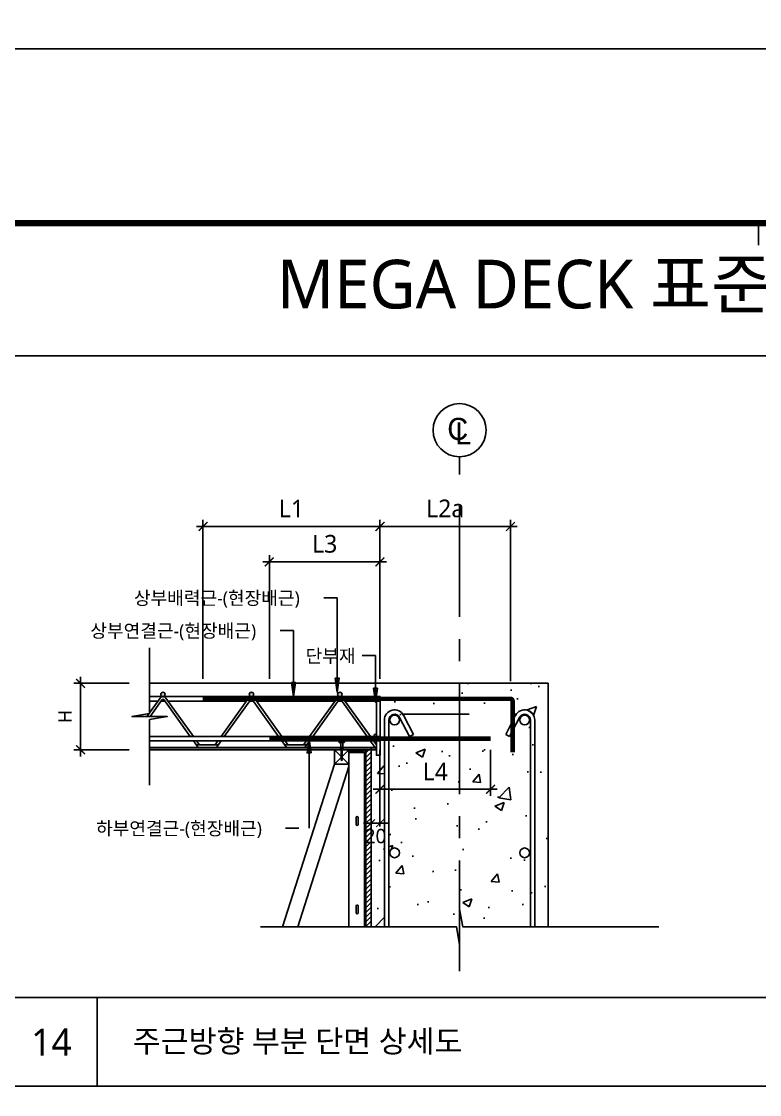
# Model space of a CAD drawing. Extents: x 10983 to 44623, y -18406 to 11294.
# Drawn here: x 21644 to 23313, y -2949 to -524 of the extents above; entities that cross this region are included whole.
import ezdxf
from ezdxf.enums import TextEntityAlignment as Align

# ---------------------------------------------------------------- set-up
doc = ezdxf.new("R2010")
doc.units = 0
doc.header["$LTSCALE"] = 100
doc.header["$MEASUREMENT"] = 0
doc.header["$PDMODE"] = 3
doc.header["$PDSIZE"] = 10
for name, pattern in [('CEN', [62, 60, -1, 0, -1]), ('CENTERX2', [4, 2.5, -0.5, 0.5, -0.5]), ('HID', [2.5, 1.5, -1]), ('HIDDEN', [0.375, 0.25, -0.125])]:
    doc.linetypes.add(name, pattern=pattern)
doc.layers.get('0').update_dxf_attribs({"linetype": 'CONTINUOUS'})
doc.layers.get('Defpoints').update_dxf_attribs({"color": 165, "linetype": 'CONTINUOUS'})
for name, color, linetype in [('-비콘 단부', 7, 'CONTINUOUS'), ('0-TEXT', 3, 'CONTINUOUS'), ('DECK-CEN', 1, 'CEN'), ('DECK-CON', 2, 'CONTINUOUS'), ('DECK-DIM', 255, 'CONTINUOUS'), ('DECK-ETC STEEL', 6, 'CONTINUOUS'), ('DECK-HATCH', 251, 'CONTINUOUS'), ('DECK-JOINT BAR', 4, 'HIDDEN'), ('DECK-LATTICE', 7, 'CONTINUOUS'), ('DECK-PG', 4, 'CONTINUOUS'), ('DECK-RC', 251, 'CONTINUOUS'), ('DECK-RC(ETC)', 252, 'CONTINUOUS'), ('DECK-TABLE', 7, 'CONTINUOUS'), ('DECK-TEX1', 6, 'CONTINUOUS'), ('DECK-TEXT', 7, 'CONTINUOUS'), ('DECK-TITLE TEXT', 3, 'CONTINUOUS'), ('DECK-TRANS', 3, 'CONTINUOUS'), ('E2', 7, 'CONTINUOUS'), ('form', 7, 'CONTINUOUS'), ('TG-TABLE.TEX', 7, 'CONTINUOUS'), ('TXT', 3, 'CONTINUOUS')]:
    doc.layers.add(name, color=color, linetype=linetype)
doc.styles.add('SY Panel', font='malgun.ttf')
doc.styles.add('VICON TEXT', font='malgun.ttf')
doc.styles.add('굴림', font='Gulim.ttf')
doc.styles.add('맑은고딕', font='malgun.ttf')
doc.dimstyles.new('STDECK-DIM', dxfattribs={"dimtxt": 35, "dimasz": 20, "dimexe": 15, "dimexo": 40, "dimgap": 10, "dimtad": 1, "dimdec": 0, "dimtxsty": 'SY Panel', "dimblk": 'ARCHTICK', "dimcen": 2.5, "dimdle": 15, "dimclrd": 7, "dimclre": 7, "dimclrt": 6, "dimadec": 0, "dimazin": 0, "dimtfac": 1, "dimtdec": 0, "dimtmove": 0, "dimatfit": 3, "dimldrblk": 'ARCHTICK', "dimfxl": 1, "dimarcsym": 0})
doc.dimstyles.new('STDECK-DIM 2', dxfattribs={"dimscale": 2.5, "dimtxt": 12, "dimasz": 7, "dimexe": 3, "dimexo": 3, "dimgap": 3, "dimtad": 1, "dimdec": 0, "dimlunit": 6, "dimtxsty": 'VICON TEXT', "dimblk": 'ARCHTICK', "dimcen": 2.5, "dimclrd": 7, "dimclre": 7, "dimclrt": 6, "dimadec": 0, "dimazin": 0, "dimtfac": 1, "dimtdec": 0, "dimtix": 1, "dimtmove": 0, "dimatfit": 3, "dimfxl": 1, "dimarcsym": 0})

# ---------------------------------------------------------------- blocks, each defined once
blk = doc.blocks.new('Deck_Sh03')
at = {"layer": 'Defpoints'}
blk.add_lwpolyline([(-517.5, -296.1), (7892.5, -296.1), (7892.5, 5644), (-517.5, 5644)], close=True, dxfattribs=at)
at = {"layer": 'TG-TABLE.TEX', "color": 3, "ltscale": 0.5, "style": 'VICON TEXT'}
blk.add_attdef('DKTYT', text='', height=100, dxfattribs=at).set_placement((2425.2, 5047), align=Align.RIGHT)
at = {"layer": 'TXT', "ltscale": 0.5, "style": 'VICON TEXT'}
blk.add_attdef('DKTYR', text='', height=45, dxfattribs=at).set_placement((7248.4, 1495), align=Align.RIGHT)
blk = doc.blocks.new('_ArchTick')
at = {"color": 0, "linetype": 'ByBlock', "const_width": 0.15}
blk.add_lwpolyline([(-0.5, -0.5), (0.5, 0.5)], dxfattribs=at)
blk = doc.blocks.new('*D375')
at = {"layer": 'DECK-DIM', "color": 7, "lineweight": -2}
for p, q in [((21777.9, -2004.9), (21777.9, -2184.9)), ((21887.9, -2019.9), (21762.9, -2019.9)), ((21887.9, -2169.9), (21762.9, -2169.9))]:
    blk.add_line(p, q, dxfattribs=at)
at = {"layer": 'Defpoints', "color": 0, "ltscale": 0.5}
for p in [(21927.9, -2019.9), (21777.9, -2169.9), (21927.9, -2169.9)]:
    blk.add_point(p, dxfattribs=at)
at = {"layer": 'DECK-DIM', "color": 7, "lineweight": -2, "ltscale": 0.5, "xscale": 20, "yscale": 20, "zscale": 20}
for p, rotation in [((21777.9, -2019.9), 90), ((21777.9, -2169.9), 270)]:
    blk.add_blockref('_ArchTick', p, dxfattribs=dict(at, rotation=rotation))
at = {"layer": 'DECK-DIM', "color": 6, "ltscale": 0.5, "insert": (21742.9, -2094.9), "char_height": 30, "attachment_point": 5, "rotation": 90, "style": 'SY Panel'}
blk.add_mtext('H', dxfattribs=at)
blk = doc.blocks.new('*D376')
at = {"layer": 'DECK-DIM', "color": 7, "lineweight": -2}
for p, q in [((22434.6, -2197.4), (22434.6, -2343.5)), ((22454.6, -2197.4), (22454.6, -2343.5)), ((22434.6, -2336), (22417.1, -2336)), ((22454.6, -2336), (22434.6, -2336)), ((22454.6, -2336), (22472.1, -2336))]:
    blk.add_line(p, q, dxfattribs=at)
at = {"layer": 'Defpoints', "color": 0, "ltscale": 0.5}
for p in [(22434.6, -2189.9), (22454.6, -2189.9), (22434.6, -2336)]:
    blk.add_point(p, dxfattribs=at)
at = {"layer": 'DECK-DIM', "color": 7, "lineweight": -2, "ltscale": 0.5, "xscale": 17.5, "yscale": 17.5, "zscale": 17.5}
blk.add_blockref('_ArchTick', (22434.6, -2336), dxfattribs=at)
at = {"layer": 'DECK-DIM', "color": 7, "lineweight": -2, "ltscale": 0.5, "xscale": 17.5, "yscale": 17.5, "zscale": 17.5, "rotation": 180}
blk.add_blockref('_ArchTick', (22454.6, -2336), dxfattribs=at)
at = {"layer": 'DECK-DIM', "color": 6, "ltscale": 0.5, "insert": (22444.6, -2365.3), "char_height": 32.5, "attachment_point": 5, "style": 'VICON TEXT'}
blk.add_mtext('20', dxfattribs=at)
blk = doc.blocks.new('*D377')
at = {"layer": 'DECK-DIM', "color": 7, "lineweight": -2}
for p, q in [((22454.6, -2170.4), (22454.6, -2274.3)), ((22704.6, -2170.4), (22704.6, -2274.3)), ((22439.6, -2259.3), (22719.6, -2259.3))]:
    blk.add_line(p, q, dxfattribs=at)
at = {"layer": 'Defpoints', "color": 0, "ltscale": 0.5}
for p in [(22454.6, -2130.4), (22704.6, -2130.4), (22704.6, -2259.3)]:
    blk.add_point(p, dxfattribs=at)
at = {"layer": 'DECK-DIM', "color": 7, "lineweight": -2, "ltscale": 0.5, "xscale": 20, "yscale": 20, "zscale": 20, "rotation": 180}
blk.add_blockref('_ArchTick', (22454.6, -2259.3), dxfattribs=at)
at = {"layer": 'DECK-DIM', "color": 7, "lineweight": -2, "ltscale": 0.5, "xscale": 20, "yscale": 20, "zscale": 20}
blk.add_blockref('_ArchTick', (22704.6, -2259.3), dxfattribs=at)
at = {"layer": 'DECK-DIM', "color": 6, "ltscale": 0.5, "insert": (22579.6, -2219.3), "char_height": 40, "attachment_point": 5, "style": 'SY Panel'}
blk.add_mtext('L4', dxfattribs=at)
blk = doc.blocks.new('*D151')
at = {"layer": 'DECK-DIM', "color": 7, "lineweight": -2}
for p, q in [((22469.6, -1665.5), (22039.6, -1665.5)), ((22054.6, -2009.9), (22054.6, -1650.5)), ((22454.6, -2009.9), (22454.6, -1650.5))]:
    blk.add_line(p, q, dxfattribs=at)
at = {"layer": 'Defpoints', "color": 0, "ltscale": 0.5}
for p in [(22054.6, -1665.5), (22054.6, -2049.9), (22454.6, -2049.9)]:
    blk.add_point(p, dxfattribs=at)
at = {"layer": 'DECK-DIM', "color": 7, "lineweight": -2, "ltscale": 0.5, "xscale": 20, "yscale": 20, "zscale": 20, "rotation": 180}
blk.add_blockref('_ArchTick', (22054.6, -1665.5), dxfattribs=at)
at = {"layer": 'DECK-DIM', "color": 7, "lineweight": -2, "ltscale": 0.5, "xscale": 20, "yscale": 20, "zscale": 20}
blk.add_blockref('_ArchTick', (22454.6, -1665.5), dxfattribs=at)
at = {"layer": 'DECK-DIM', "color": 6, "ltscale": 0.5, "insert": (22254.6, -1625.1), "char_height": 40, "attachment_point": 5, "style": 'SY Panel'}
blk.add_mtext('L1', dxfattribs=at)
blk = doc.blocks.new('*D152')
at = {"layer": 'DECK-DIM', "color": 7, "lineweight": -2}
for p, q in [((22469.6, -1745.5), (22189.6, -1745.5)), ((22204.6, -2009.9), (22204.6, -1730.5)), ((22454.6, -2009.9), (22454.6, -1730.5))]:
    blk.add_line(p, q, dxfattribs=at)
at = {"layer": 'Defpoints', "color": 0, "ltscale": 0.5}
for p in [(22204.6, -1745.5), (22204.6, -2049.9), (22454.6, -2049.9)]:
    blk.add_point(p, dxfattribs=at)
at = {"layer": 'DECK-DIM', "color": 7, "lineweight": -2, "ltscale": 0.5, "xscale": 20, "yscale": 20, "zscale": 20, "rotation": 180}
blk.add_blockref('_ArchTick', (22204.6, -1745.5), dxfattribs=at)
at = {"layer": 'DECK-DIM', "color": 7, "lineweight": -2, "ltscale": 0.5, "xscale": 20, "yscale": 20, "zscale": 20}
blk.add_blockref('_ArchTick', (22454.6, -1745.5), dxfattribs=at)
at = {"layer": 'DECK-DIM', "color": 6, "ltscale": 0.5, "insert": (22329.6, -1704.9), "char_height": 40, "attachment_point": 5, "style": 'SY Panel'}
blk.add_mtext('L3', dxfattribs=at)
blk = doc.blocks.new('*D155')
at = {"layer": 'DECK-DIM', "color": 7, "lineweight": -2}
for p, q in [((22439.6, -1665.5), (22764.6, -1665.5)), ((22454.6, -2009.9), (22454.6, -1650.5)), ((22749.6, -2014.9), (22749.6, -1650.5))]:
    blk.add_line(p, q, dxfattribs=at)
at = {"layer": 'Defpoints', "color": 0, "ltscale": 0.5}
for p in [(22749.6, -1665.5), (22454.6, -2049.9), (22749.6, -2054.9)]:
    blk.add_point(p, dxfattribs=at)
at = {"layer": 'DECK-DIM', "color": 7, "lineweight": -2, "ltscale": 0.5, "xscale": 20, "yscale": 20, "zscale": 20, "rotation": 180}
blk.add_blockref('_ArchTick', (22454.6, -1665.5), dxfattribs=at)
at = {"layer": 'DECK-DIM', "color": 7, "lineweight": -2, "ltscale": 0.5, "xscale": 20, "yscale": 20, "zscale": 20}
blk.add_blockref('_ArchTick', (22749.6, -1665.5), dxfattribs=at)
at = {"layer": 'DECK-DIM', "color": 6, "ltscale": 0.5, "insert": (22602.1, -1624.9), "char_height": 40, "attachment_point": 5, "style": 'SY Panel'}
blk.add_mtext('L2a', dxfattribs=at)
blk = doc.blocks.new('tg3')
at = {"layer": 'DECK-TRANS', "ltscale": 0.5}
h = blk.add_hatch(color=3, dxfattribs=at)
h.dxf.hatch_style = 1
h.paths.add_polyline_path([(6018.8, 42141.7, 1), (6008.8, 42141.7, 0.399881), (6013.6, 42136.7), (6014.1, 42136.7, 0.399881)])
h.paths.add_polyline_path([(6208.9, 42141.7, 1), (6218.9, 42141.7, 1)])
h.paths.add_polyline_path([(6418.8, 42141.7, 1), (6408.8, 42141.7, 0.399881), (6413.6, 42136.7), (6414.1, 42136.7, 0.399881)])
at = {"layer": '-비콘 단부', "color": 116, "ltscale": 0.5}
blk.add_lwpolyline([(6496.5, 42046.7), (6496.5, 42126.7), (6504.5, 42126.7), (6504.5, 42004), (6496.5, 42004), (6496.5, 42036.7)], dxfattribs=at)
blk.add_circle((6494, 42049.2), 2.5, dxfattribs=at)
at = {"layer": 'DECK-LATTICE', "ltscale": 0.5}
for p, q in [((6504.5, 42136.7), (5983.8, 42136.7)), ((6007.5, 42133.4), (5983.8, 42100.3)), ((6002.7, 42126.7), (5983.8, 42126.7)), ((6012.4, 42129.9), (5985, 42091.7)), ((6017.9, 42126.7), (6010.1, 42126.7)), ((6015.6, 42129.9), (6075.4, 42046.7)), ((6020.5, 42133.4), (6082.8, 42046.7)), ((6202.7, 42126.7), (6025.3, 42126.7)), ((6207.5, 42133.4), (6145.2, 42046.7)), ((6212.4, 42129.9), (6152.6, 42046.7)), ((6217.9, 42126.7), (6210.1, 42126.7)), ((6215.6, 42129.9), (6275.4, 42046.7)), ((6220.5, 42133.4), (6282.8, 42046.7)), ((6402.7, 42126.7), (6225.3, 42126.7)), ((6407.5, 42133.4), (6345.2, 42046.7)), ((6412.4, 42129.9), (6352.6, 42046.7)), ((6417.9, 42126.7), (6410.1, 42126.7)), ((6415.6, 42129.9), (6475.4, 42046.7)), ((6420.5, 42133.4), (6482.8, 42046.7)), ((6504.5, 42126.7), (6425.3, 42126.7)), ((6504.5, 42136.7), (6504.5, 42126.7)), ((5982.5, 42098.6), (5977.6, 42091.7)), ((6504.5, 42046.7), (5983.8, 42046.7)), ((6504.5, 42036.7), (5983.8, 42036.7)), ((6082.6, 42036.7), (6093.4, 42021.7)), ((6089.1, 42027.7), (6139, 42027.7)), ((6090, 42036.7), (6096.5, 42027.7)), ((6093.4, 42021.7), (6134.6, 42021.7)), ((6138, 42036.7), (6131.6, 42027.7)), ((6145.4, 42036.7), (6134.6, 42021.7)), ((6282.6, 42036.7), (6293.4, 42021.7)), ((6289.1, 42027.7), (6339, 42027.7)), ((6290, 42036.7), (6296.5, 42027.7)), ((6293.4, 42021.7), (6334.6, 42021.7)), ((6338, 42036.7), (6331.6, 42027.7)), ((6345.4, 42036.7), (6334.6, 42021.7)), ((6482.6, 42036.7), (6493.4, 42021.7)), ((6490, 42036.7), (6496.5, 42027.7))]:
    blk.add_line(p, q, dxfattribs=at)
for centre, radius in [((6014, 42128.7), 8), ((6014, 42128.7), 2), ((6214, 42128.7), 8), ((6214, 42128.7), 2), ((6414, 42128.7), 8), ((6414, 42128.7), 2)]:
    blk.add_arc(centre, radius, 35.7097, 144.2903, dxfattribs=at)
at = {"layer": 'DECK-PG', "ltscale": 0.5}
for p, q in [((5983.8, 42021.7), (6495.5, 42021.7)), ((6495.5, 42016.7), (6495.5, 42021.7)), ((5983.8, 42017.2), (6495.5, 42017.2)), ((5983.8, 42016.7), (6495.5, 42016.7))]:
    blk.add_line(p, q, dxfattribs=at)
at = {"layer": 'DECK-TRANS', "ltscale": 0.5}
for centre in [(6013.8, 42141.7), (6213.9, 42141.7), (6413.8, 42141.7)]:
    blk.add_circle(centre, 5, dxfattribs=at)

msp = doc.modelspace()

# ---------------------------------------------------------------- hatches: boundary and pattern name
at = {"linetype": 'ByBlock'}
h = msp.add_hatch(color=256, dxfattribs=at)
h.paths.add_polyline_path([(22353.2, -2008.4), (22358, -2008.4), (22358, -2039.9)])
h.paths.add_polyline_path([(22358, -2008.4), (22362.7, -2008.4), (22358, -2039.9)])
h = msp.add_hatch(color=256, dxfattribs=at)
h.paths.add_polyline_path([(22254.6, -2018.4), (22259.3, -2018.4), (22259.3, -2049.9)])
h.paths.add_polyline_path([(22259.3, -2018.4), (22264, -2018.4), (22259.3, -2049.9)])
h = msp.add_hatch(color=256, dxfattribs=at)
h.paths.add_polyline_path([(22449.4, -2031), (22444.7, -2031), (22444.7, -2062.5)])
h.paths.add_polyline_path([(22444.7, -2031), (22440, -2031), (22444.7, -2062.5)])
h = msp.add_hatch(color=256, dxfattribs=at)
h.paths.add_polyline_path([(22294.6, -2145.9), (22294.6, -2177.3), (22299.4, -2177.3)])
h.paths.add_polyline_path([(22294.6, -2145.9), (22289.9, -2177.3), (22294.6, -2177.3)])
at = {"layer": 'DECK-HATCH'}
h = msp.add_hatch(dxfattribs=at)
h.set_pattern_fill('AR-CONC', color=256, scale=30, style=0)
h.set_pattern_definition([(50, (-2415.1, -5154.62), (215.178, -18.8256), [22.5, -247.5]), (355, (-2415.1, -5154.62), (-41.6254, 225.6576), [18, -198]), (100.4514, (-2397.17, -5156.19), (173.5527, 206.832), [19.122, -210.3426]), (46.1842, (-2415.1, -5094.62), (320.1724, -49.6558), [33.75, -371.25]), (96.6356, (-2388.42, -5098.76), (280.3986, 292.2356), [28.683, -315.514]), (351.1842, (-2415.1, -5094.62), (280.3986, 292.2356), [27, -297]), (21, (-2385.1, -5109.62), (179.0721, -120.7857), [22.5, -247.5]), (326, (-2385.1, -5109.62), (72.9946, 217.545), [18, -198]), (71.4514, (-2370.18, -5119.68), (252.0667, 96.7593), [19.122, -210.3426]), (37.5, (-2415.1, -5154.62), (3.64796, 99.86816), [0, -195.6, 0, -201, 0, -198.75]), (7.5, (-2415.1, -5154.62), (78.92086, 118.3235), [0, -114.6, 0, -191.1, 0, -75.75]), (327.5, (-2482, -5154.62), (160.14673, -6.76646), [0, -75, 0, -234, 0, -310.5]), (317.5, (-2512, -5154.62), (174.95585, 30.0315), [0, -97.5, 0, -155.4, 0, -220.5])])
h.paths.add_polyline_path([(22834.6, -2019.9), (22634.6, -2019.9), (22634.6, -2530), (22641.7, -2570), (22834.6, -2570)])
edge = h.paths.add_edge_path()
edge.add_arc((22487.6, -2402.9), 11, 0, 360)
h.paths.add_polyline_path([(22464.6, -2570), (22464.6, -2134.9), (22474.6, -2134.9), (22474.6, -2570), (22627.6, -2570), (22634.6, -2610), (22634.6, -2530), (22634.6, -2019.9), (22434.6, -2019.9), (22434.6, -2570)])
at = {"layer": 'DECK-HATCH', "linetype": 'ByBlock'}
h = msp.add_hatch(dxfattribs=at)
h.set_pattern_fill('ANSI31', color=256, scale=60, style=0)
h.set_pattern_definition([(45, (-2415.1005, -5154.619), (-5.3033009, 5.3033009), [])])
h.paths.add_polyline_path([(22434.6, -2169.9), (22422.6, -2169.9), (22422.6, -2570), (22434.6, -2570)])
h.paths.add_polyline_path([(22415.3, -2288.5), (22473.9, -2288.5), (22473.9, -2333.5), (22415.3, -2333.5)], flags=9)

# ---------------------------------------------------------------- linework, layer by layer
at = {"linetype": 'ByBlock'}
for p, q in [((22358, -1826.5), (22328, -1826.5)), ((22358, -2039.9), (22358, -1826.5)), ((22259.3, -1900.5), (22229.3, -1900.5)), ((22259.3, -2049.9), (22259.3, -1900.5)), ((22414.7, -1957.2), (22444.7, -1957.2)), ((22444.7, -2062.5), (22444.7, -1957.2)), ((22294.6, -2145.9), (22294.6, -2347)), ((22271.1, -2347), (22241.1, -2347))]:
    msp.add_line(p, q, dxfattribs=at)
for points in [[(22353.2, -2008.4), (22362.7, -2008.4), (22358, -2039.9), (22353.2, -2008.4)], [(22254.6, -2018.4), (22264, -2018.4), (22259.3, -2049.9), (22254.6, -2018.4)], [(22449.4, -2031), (22440, -2031), (22444.7, -2062.5), (22449.4, -2031)], [(22299.4, -2177.3), (22289.9, -2177.3), (22294.6, -2145.9), (22299.4, -2177.3)]]:
    msp.add_lwpolyline(points, dxfattribs=at)
at = {"layer": 'DECK-CEN', "linetype": 'CENTERX2'}
msp.add_line((22634.6, -2670), (22634.6, -1598), dxfattribs=at)
at = {"layer": 'DECK-CON'}
for p, q in [((22634.6, -2019.9), (21933.9, -2019.9)), ((22634.6, -2019.9), (22834.6, -2019.9)), ((22834.6, -2570), (22834.6, -2019.9)), ((22434.6, -2169.9), (21933.9, -2169.9))]:
    msp.add_line(p, q, dxfattribs=at)
for points in [[(21933.9, -1939.9), (21933.9, -2087.8), (21893.9, -2094.9), (21973.9, -2094.9), (21933.9, -2101.9), (21933.9, -2249.9)], [(22184.6, -2570), (22627.6, -2570), (22634.6, -2610), (22634.6, -2530), (22641.7, -2570), (23084.6, -2570)]]:
    msp.add_lwpolyline(points, dxfattribs=at)
msp.add_lwpolyline([(22422.6, -2169.9), (22434.6, -2169.9), (22434.6, -2570), (22422.6, -2570)], close=True, dxfattribs=at)
at = {"layer": 'DECK-ETC STEEL'}
msp.add_lwpolyline([(22419.6, -2169.9), (22422.6, -2169.9), (22422.6, -2570), (22419.6, -2570), (22419.6, -2175.9), (22384.6, -2175.9), (22384.6, -2172.9), (22419.6, -2172.9), (22419.6, -2169.9), (22422.6, -2169.9)], dxfattribs=at)
at = {"layer": 'DECK-JOINT BAR', "const_width": 10}
msp.add_lwpolyline([(22054, -2054.9), (22749.6, -2054.9, -0.414214), (22754.6, -2059.9), (22754.6, -2175.9)], format="xyb", dxfattribs=at)
msp.add_lwpolyline([(22204.6, -2144.9), (22704.6, -2144.9)], dxfattribs=at)
at = {"layer": 'DECK-RC'}
for p, q in [((22464.6, -2570), (22464.6, -2102.9)), ((22474.6, -2570), (22474.6, -2102.9)), ((22499.1, -2096.8), (22521.6, -2139.8)), ((22508, -2092.2), (22530.5, -2135.2)), ((22761.2, -2092.2), (22738.8, -2135.2)), ((22770.1, -2096.8), (22747.6, -2139.8)), ((22794.6, -2570), (22794.6, -2102.9)), ((22804.6, -2570), (22804.6, -2102.9)), ((22521.6, -2139.8), (22530.5, -2135.2)), ((22747.6, -2139.8), (22738.8, -2135.2))]:
    msp.add_line(p, q, dxfattribs=at)
at = {"layer": 'DECK-RC', "linetype": 'HID'}
msp.add_line((22506.6, -2089.9), (22762.6, -2089.9), dxfattribs=at)
at = {"layer": 'DECK-RC'}
for centre in [(22487.6, -2102.9), (22781.6, -2102.9), (22487.6, -2402.9), (22781.6, -2402.9)]:
    msp.add_circle(centre, 11, dxfattribs=at)
for centre, radius, start, end in [((22487.6, -2102.9), 23, 27.5898, 180), ((22781.6, -2102.9), 23, 0, 152.4102), ((22487.6, -2102.9), 13, 27.5824, 180), ((22781.6, -2102.9), 13, 0, 152.4176)]:
    msp.add_arc(centre, radius, start, end, dxfattribs=at)
at = {"layer": 'DECK-RC(ETC)'}
for p, q in [((22362.1, -2150.9), (22362.1, -2152.9)), ((22363.1, -2149.9), (22373.1, -2149.9)), ((22363.1, -2153.9), (22373.1, -2153.9)), ((22365.8, -2156.2), (22365.8, -2166.6)), ((22370.4, -2156.2), (22370.4, -2166.6)), ((22374.1, -2150.9), (22374.1, -2152.9)), ((22351.6, -2202.9), (22384.6, -2169.9)), ((22384.6, -2202.9), (22351.6, -2169.9)), ((22364.1, -2168.5), (22364.1, -2169.3)), ((22364.7, -2167.9), (22365.2, -2167.9)), ((22364.7, -2169.9), (22371.5, -2169.9)), ((22365.2, -2167.9), (22371, -2167.9)), ((22367.1, -2167.9), (22369.1, -2167.9)), ((22367.1, -2169.9), (22367.1, -2190.4)), ((22369.1, -2169.9), (22369.1, -2190.4)), ((22371, -2167.9), (22371.5, -2167.9)), ((22372.1, -2168.5), (22372.1, -2169.3)), ((22384.6, -2570), (22384.6, -2175.9)), ((22351.6, -2202.9), (22234.6, -2570)), ((22367.1, -2190.4), (22368.1, -2195.4)), ((22368.1, -2195.4), (22369.1, -2190.4)), ((22384.6, -2208), (22269.3, -2570)), ((22401.1, -2322.9), (22401.1, -2338.9)), ((22405.1, -2322.9), (22405.1, -2338.9)), ((22401.1, -2522.9), (22401.1, -2538.9)), ((22405.1, -2522.9), (22405.1, -2538.9))]:
    msp.add_line(p, q, dxfattribs=at)
msp.add_lwpolyline([(22351.6, -2169.9), (22384.6, -2169.9), (22384.6, -2202.9), (22351.6, -2202.9), (22351.6, -2169.9)], dxfattribs=at)
for centre, radius, start, end in [((22363.1, -2150.9), 1, 90, 180), ((22363.1, -2152.9), 1, 180, 270), ((22363.1, -2156.6), 2.75, 7.7709, 89.4479), ((22373.1, -2156.6), 2.75, 90.5521, 172.2291), ((22373.1, -2150.9), 1, 0, 90), ((22373.1, -2152.9), 1, 270, 0), ((22364.7, -2168.5), 0.6, 90, 180), ((22364.7, -2169.3), 0.6, 180, 270), ((22364.4, -2166.5), 1.39, 281.7725, 355.1369), ((22371.8, -2166.5), 1.39, 184.8631, 258.2275), ((22371.5, -2168.5), 0.6, 0, 90), ((22371.5, -2169.3), 0.6, 270, 0), ((22403.1, -2322.9), 2, 0, 180), ((22403.1, -2322.9), 2, 0, 180), ((22403.1, -2338.9), 2, 180, 0), ((22403.1, -2522.9), 2, 0, 180), ((22403.1, -2522.9), 2, 0, 180), ((22403.1, -2538.9), 2, 180, 0)]:
    msp.add_arc(centre, radius, start, end, dxfattribs=at)
at = {"layer": 'DECK-TABLE', "ltscale": 0.5}
for p, q in [((26715.1, -2730.1), (19915.1, -2730.1)), ((21815.1, -2730.1), (21815.1, -2930.1)), ((26715.1, -2930.1), (19915.1, -2930.1))]:
    msp.add_line(p, q, dxfattribs=at)
msp.add_lwpolyline([(19915.1, -1280.1), (26715.1, -1280.1), (26715.1, -6230.1), (19915.1, -6230.1)], close=True, dxfattribs=at)
at = {"layer": 'Defpoints'}
msp.add_lwpolyline([(19392.5, -6526.2), (27802.5, -6526.2), (27802.5, -586.2), (19392.5, -586.2)], close=True, dxfattribs=at)
at = {"layer": 'E2', "linetype": 'ByBlock'}
msp.add_line((22634.6, -1548), (22634.6, -1508), dxfattribs=at)
msp.add_circle((22634.6, -1448), 60, dxfattribs=at)
at = {"layer": 'form', "color": 30}
msp.add_line((23310, -980.1), (23310, -1030.1), dxfattribs=at)
at = {"layer": 'form', "color": 30, "const_width": 14.2}
msp.add_lwpolyline([(19683.2, -980.1), (19683.2, -6298.4), (27636.8, -6298.4), (27636.8, -980.1)], close=True, dxfattribs=at)

# ---------------------------------------------------------------- block references
at = {"layer": '-비콘 단부'}
msp.add_blockref('tg3', (15950.2, -44186.6), dxfattribs=at)
at = {"ltscale": 0.5}
msp.add_blockref('Deck_Sh03', (19910, -290.1), dxfattribs=at)

# ---------------------------------------------------------------- texts
at = {"layer": '0-TEXT', "insert": (23310, -1130.1), "char_height": 110, "width": 3770.247, "attachment_point": 5, "style": '맑은고딕'}
msp.add_mtext('MEGA DECK 표준상세도 (RC조) - 2', dxfattribs=at)
at = {"layer": 'DECK-TEX1', "color": 6, "linetype": 'ByBlock', "style": '굴림'}
for s, p in [('C', (22606.8, -1470.1)), ('L', (22624.8, -1480.1))]:
    msp.add_text(s, height=50, dxfattribs=at).set_placement(p)
at = {"layer": 'DECK-TEXT', "style": 'VICON TEXT'}
for s, p in [('상부배력근-(현장배근)', (21898.5, -1842.3)), ('상부연결근-(현장배근)', (21799.9, -1916.3)), ('단부재', (22286.4, -1973)), ('하부연결근-(현장배근)', (21812.9, -2362.8))]:
    msp.add_text(s, height=30, dxfattribs=at).set_placement(p)
at = {"layer": 'DECK-TITLE TEXT', "color": 3, "style": 'VICON TEXT'}
for s, height, p in [('14', 61.43, (21666.3, -2861.6)), ('주근방향 부분 단면 상세도', 50.257, (21896.1, -2853.8))]:
    msp.add_text(s, height=height, dxfattribs=at).set_placement(p)

# ---------------------------------------------------------------- dimensions: what is measured, and where the dimension line sits
at = {"layer": 'DECK-DIM'}
for base, p1, p2, angle, text, override, picture, middle in [((22054.6, -1665.5), (22454.6, -2049.9), (22054.6, -2049.9), 180, 'L1', {"dimtxt": 40, "dimgap": 20}, '*D151', (22254.6, -1625.1)), ((22204.6, -1745.5), (22454.6, -2049.9), (22204.6, -2049.9), 180, 'L3', {"dimtxt": 40, "dimgap": 20}, '*D152', (22329.6, -1704.9)), ((21777.9, -2169.9), (21927.9, -2019.9), (21927.9, -2169.9), 90, 'H', {"dimtxt": 30, "dimgap": 20}, '*D375', (21742.9, -2094.9))]:
    dim = msp.add_linear_dim(base=base, p1=p1, p2=p2, angle=angle, text=text, dimstyle='STDECK-DIM', override=override, dxfattribs=at)
    dim.commit()
    dim.dimension.update_dxf_attribs({"geometry": picture, "text_midpoint": middle})
for base, p1, p2, text, picture, middle in [((22749.6, -1665.5), (22454.6, -2049.9), (22749.6, -2054.9), 'L2a', '*D155', (22602.1, -1624.9)), ((22704.6, -2259.3), (22454.6, -2130.4), (22704.6, -2130.4), 'L4', '*D377', (22579.6, -2219.3))]:
    dim = msp.add_linear_dim(base=base, p1=p1, p2=p2, text=text, dimstyle='STDECK-DIM', override={"dimtxt": 40, "dimgap": 20}, dxfattribs=at)
    dim.commit()
    dim.dimension.update_dxf_attribs({"geometry": picture, "text_midpoint": middle})
dim = msp.add_linear_dim(base=(22434.6, -2336), p1=(22454.6, -2189.9), p2=(22434.6, -2189.9), angle=180, dimstyle='STDECK-DIM 2', override={"dimtxt": 13, "dimgap": 5, "dimtad": 2, "dimtoh": 0}, dxfattribs=at)
dim.commit()
dim.dimension.update_dxf_attribs({"geometry": '*D376', "text_midpoint": (22444.6, -2365.3)})

doc.saveas('drawing.dxf')
